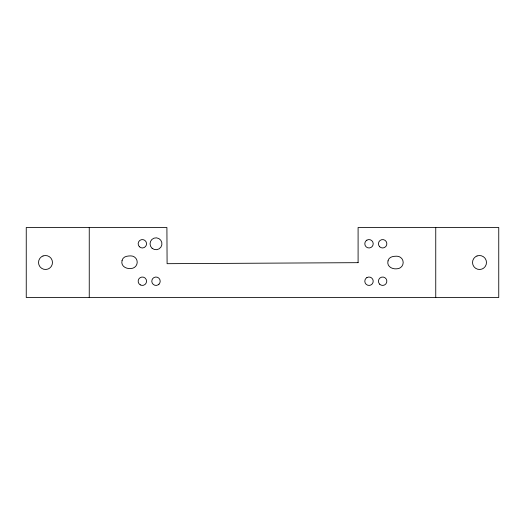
<?xml version="1.0" encoding="UTF-8"?>
<svg xmlns="http://www.w3.org/2000/svg" width="525" height="525" viewBox="0 0 525 525"><rect width="100%" height="100%" fill="white"/><g stroke="black" fill="none" stroke-linecap="round" stroke-linejoin="round"><path stroke-width="0.79" d="M435.75 227.502L435.75 297.498M89.25 227.502L89.25 297.498M122.049 260.564C120.547 266.168 126.256 269.108 130.915 268.498A6.3 6.3 0 0 0 137.215 262.198A6.3 6.3 0 0 0 130.915 255.898C127.398 255.924 123.021 256.272 122.049 260.564M388.014 260.873C386.512 266.47 392.221 269.41 396.88 268.8A6.3 6.3 0 0 0 403.18 262.5A6.3 6.3 0 0 0 396.88 256.2C393.363 256.226 388.986 256.574 388.014 260.873M158.963 284.196L158.097 284.865A4.2 4.2 0 0 1 151.81 281.59A4.2 4.2 0 0 1 157.434 277.279A4.2 4.2 0 0 1 158.963 284.196M366.903 240.135L366.037 240.804A4.2 4.2 0 0 0 367.566 247.721A4.2 4.2 0 0 0 373.19 243.41A4.2 4.2 0 0 0 366.903 240.135M366.903 277.587L366.037 278.257A4.2 4.2 0 0 0 367.566 285.173A4.2 4.2 0 0 0 373.19 280.862A4.2 4.2 0 0 0 366.903 277.587M43.017 255.957L41.403 256.823A7.002 7.002 0 0 0 47.978 269.043L49.593 268.177A7.002 7.002 0 0 0 43.017 255.957M477.022 255.957L475.407 256.823A7.002 7.002 0 0 0 481.983 269.043L483.597 268.177A7.002 7.002 0 0 0 477.022 255.957M358.096 262.671L167.094 263.688L166.904 227.502L26.25 227.502L26.25 297.498L498.75 297.498L498.75 227.502L358.096 227.502L358.096 262.671M139.388 246.743A4.2 4.2 0 0 0 146.416 244.86A4.2 4.2 0 0 0 141.271 239.715A4.2 4.2 0 0 0 139.388 246.743M379.673 246.743A4.2 4.2 0 0 0 386.702 244.86A4.2 4.2 0 0 0 381.557 239.715A4.2 4.2 0 0 0 379.673 246.743M379.673 284.196A4.2 4.2 0 0 0 386.702 282.312A4.2 4.2 0 0 0 381.557 277.167A4.2 4.2 0 0 0 379.673 284.196M140.26 284.865A4.2 4.2 0 0 0 146.56 281.223A4.2 4.2 0 0 0 140.26 277.587A4.2 4.2 0 0 0 140.26 284.865M152.106 248.279A5.952 5.952 0 0 0 161.838 244.893A5.952 5.952 0 0 0 154.035 238.153A5.952 5.952 0 0 0 152.106 248.279"/></g></svg>
